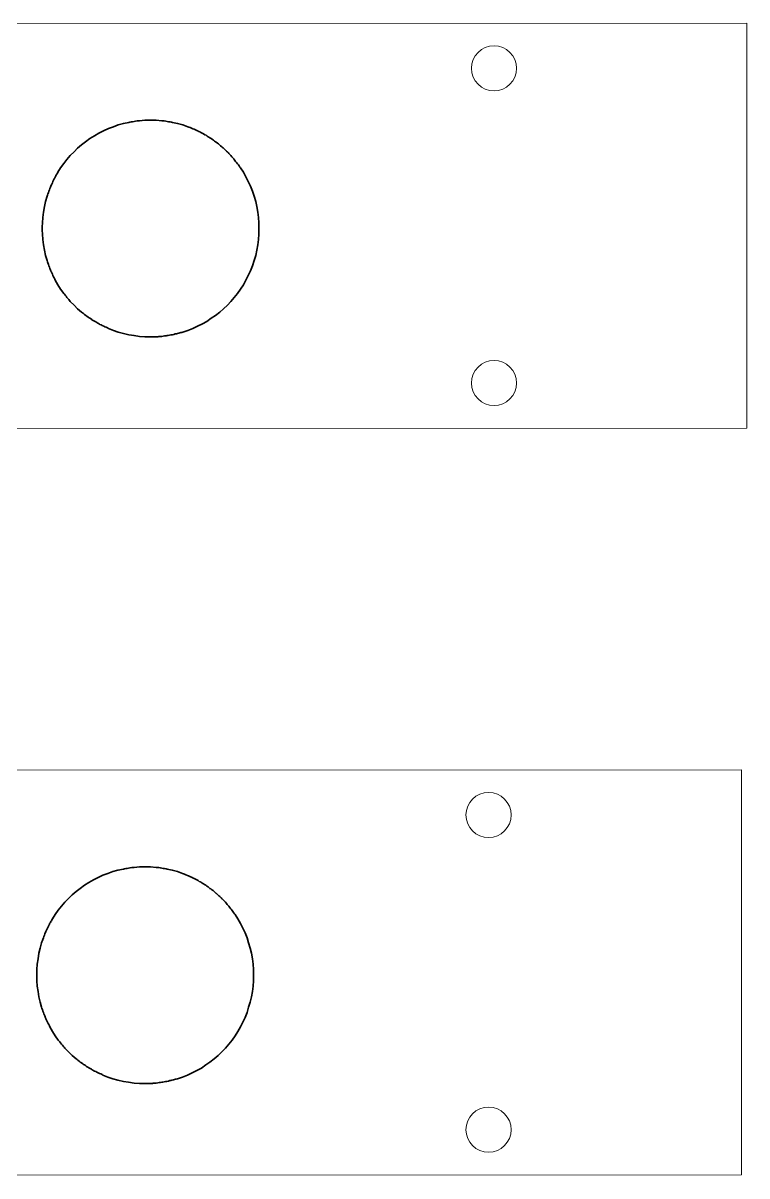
# Model space of a CAD drawing. Header units: centimetres. Extents: x 33 to 211, y -118 to 32.
# Drawn here: x 65.17 to 73.18, y 7.38 to 20.15 of the extents above; entities that cross this region are included whole.
import ezdxf

# ---------------------------------------------------------------- set-up
doc = ezdxf.new("R2010")
doc.units = ezdxf.units.CM
doc.header["$MEASUREMENT"] = 0
doc.layers.add('Layer 1', color=7, linetype='Continuous')

msp = doc.modelspace()

# ---------------------------------------------------------------- linework, layer by layer
at = {"layer": 'Layer 1', "lineweight": 9}
for points in [[(36.38285, 20.1357), (36.38285, 20.1357), (73.18259, 20.14879), (73.18259, 20.14879), (73.18259, 20.14879), (73.18233, 15.66189), (73.18233, 15.66189), (73.18233, 15.66189), (36.38259, 15.64879), (36.38259, 15.64879), (36.38259, 15.64879), (36.38285, 20.1357), (36.38285, 20.1357)], [(70.63269, 19.64736), (70.63269, 19.78543), (70.52076, 19.89736), (70.38269, 19.89736), (70.24462, 19.89736), (70.13269, 19.78543), (70.13269, 19.64736), (70.13269, 19.50929), (70.24462, 19.39736), (70.38269, 19.39736), (70.52076, 19.39736), (70.63269, 19.50929), (70.63269, 19.64736)], [(70.63249, 16.16136), (70.63249, 16.29943), (70.52056, 16.41136), (70.38249, 16.41136), (70.24442, 16.41136), (70.13249, 16.29943), (70.13249, 16.16136), (70.13249, 16.02329), (70.24441, 15.91136), (70.38249, 15.91136), (70.52056, 15.91136), (70.63249, 16.02329), (70.63249, 16.16136)], [(36.32237, 11.86433), (36.32237, 11.86433), (73.12211, 11.87742), (73.12211, 11.87742), (73.12211, 11.87742), (73.12185, 7.39052), (73.12185, 7.39052), (73.12185, 7.39052), (36.32211, 7.37742), (36.32211, 7.37742), (36.32211, 7.37742), (36.32237, 11.86433), (36.32237, 11.86433)], [(70.57221, 11.37599), (70.57221, 11.51406), (70.46028, 11.62599), (70.32221, 11.62599), (70.18414, 11.62599), (70.07221, 11.51406), (70.07221, 11.37599), (70.07221, 11.23792), (70.18414, 11.12599), (70.32221, 11.12599), (70.46028, 11.12599), (70.57221, 11.23792), (70.57221, 11.37599)], [(70.57201, 7.88999), (70.57201, 8.02806), (70.46008, 8.13999), (70.32201, 8.13999), (70.18394, 8.13999), (70.07201, 8.02806), (70.07201, 7.88999), (70.07201, 7.75192), (70.18393, 7.63999), (70.32201, 7.63999), (70.46008, 7.63999), (70.57201, 7.75192), (70.57201, 7.88999)]]:
    msp.add_open_spline(points, degree=3, knots=[0, 0, 0, 0, 0.25, 0.25, 0.25, 0.5, 0.5, 0.5, 0.75, 0.75, 0.75, 1, 1, 1, 1], dxfattribs=at)
at = {"layer": 'Layer 1', "color": 250, "lineweight": 35}
for points in [[(66.58145, 19.07231), (66.58145, 19.07231), (66.5174, 19.07231), (66.5174, 19.07231), (66.5174, 19.07231), (66.45735, 19.0663), (66.45735, 19.0663), (66.45735, 19.0663), (66.44535, 19.0663), (66.44535, 19.0663), (66.44535, 19.0663), (66.43133, 19.0643), (66.43133, 19.0643), (66.43133, 19.0643), (66.41332, 19.0623), (66.41332, 19.0623), (66.41332, 19.0623), (66.39731, 19.0583), (66.39731, 19.0583), (66.39731, 19.0583), (66.38129, 19.0563), (66.38129, 19.0563), (66.38129, 19.0563), (66.36528, 19.05429), (66.36528, 19.05429), (66.36528, 19.05429), (66.35126, 19.05229), (66.35126, 19.05229), (66.35126, 19.05229), (66.33925, 19.04829), (66.33925, 19.04829), (66.33925, 19.04829), (66.2792, 19.03628), (66.2792, 19.03628), (66.2792, 19.03628), (66.22316, 19.02027), (66.22316, 19.02027), (66.22316, 19.02027), (66.16911, 19.00025), (66.16911, 19.00025), (66.16911, 19.00025), (66.11306, 18.98023), (66.11306, 18.98023), (66.11306, 18.98023), (66.05902, 18.95621), (66.05902, 18.95621), (66.05902, 18.95621), (66.00898, 18.93019), (66.00898, 18.93019), (66.00898, 18.93019), (65.95893, 18.90017), (65.95893, 18.90017), (65.95893, 18.90017), (65.90889, 18.86814), (65.90889, 18.86814), (65.90889, 18.86814), (65.86085, 18.83411), (65.86085, 18.83411), (65.86085, 18.83411), (65.81682, 18.80008), (65.81682, 18.80008), (65.81682, 18.80008), (65.77278, 18.76205), (65.77278, 18.76205), (65.77278, 18.76205), (65.73275, 18.72202), (65.73275, 18.72202), (65.73275, 18.72202), (65.69071, 18.68198), (65.69071, 18.68198), (65.69071, 18.68198), (65.65268, 18.63595), (65.65268, 18.63595), (65.65268, 18.63595), (65.61866, 18.59191), (65.61866, 18.59191), (65.61866, 18.59191), (65.58462, 18.54387), (65.58462, 18.54387), (65.58462, 18.54387), (65.5546, 18.49583), (65.5546, 18.49583), (65.5546, 18.49583), (65.54859, 18.48582), (65.54859, 18.48582), (65.54859, 18.48582), (65.54259, 18.47581), (65.54259, 18.47581), (65.54259, 18.47581), (65.53658, 18.46781), (65.53658, 18.46781), (65.53658, 18.46781), (65.53258, 18.4578), (65.53258, 18.4578), (65.53258, 18.4578), (65.52657, 18.44779), (65.52657, 18.44779), (65.52657, 18.44779), (65.52257, 18.43978), (65.52257, 18.43978), (65.52257, 18.43978), (65.52057, 18.43778), (65.52057, 18.43778), (65.52057, 18.43778), (65.52057, 18.43578), (65.52057, 18.43578), (65.52057, 18.43578), (65.51857, 18.43378), (65.51857, 18.43378), (65.51857, 18.43378), (65.51857, 18.43178), (65.51857, 18.43178), (65.51857, 18.43178), (65.51657, 18.43178), (65.51657, 18.43178), (65.51657, 18.43178), (65.51657, 18.42977), (65.51657, 18.42977), (65.51657, 18.42977), (65.51456, 18.42777), (65.51456, 18.42777), (65.51456, 18.42777), (65.51456, 18.42577), (65.51456, 18.42577), (65.51456, 18.42577), (65.51256, 18.42177), (65.51256, 18.42177), (65.51256, 18.42177), (65.50656, 18.40776), (65.50656, 18.40776), (65.50656, 18.40776), (65.49855, 18.39374), (65.49855, 18.39374), (65.49855, 18.39374), (65.49255, 18.37973), (65.49255, 18.37973), (65.49255, 18.37973), (65.48654, 18.36572), (65.48654, 18.36572), (65.48654, 18.36572), (65.48254, 18.35571), (65.48254, 18.35571), (65.48254, 18.35571), (65.47654, 18.3457), (65.47654, 18.3457), (65.47654, 18.3457), (65.47453, 18.3417), (65.47453, 18.3417), (65.47453, 18.3417), (65.47053, 18.33169), (65.47053, 18.33169), (65.47053, 18.33169), (65.47053, 18.32969), (65.47053, 18.32969), (65.47053, 18.32969), (65.46452, 18.31568), (65.46452, 18.31568), (65.46452, 18.31568), (65.46053, 18.30167), (65.46053, 18.30167), (65.46053, 18.30167), (65.45451, 18.28565), (65.45451, 18.28565), (65.45451, 18.28565), (65.44851, 18.26964), (65.44851, 18.26964), (65.44851, 18.26964), (65.4425, 18.25563), (65.4425, 18.25563), (65.4425, 18.25563), (65.4385, 18.24162), (65.4385, 18.24162), (65.4385, 18.24162), (65.4345, 18.22961), (65.4345, 18.22961), (65.4345, 18.22961), (65.41848, 18.17356), (65.41848, 18.17356), (65.41848, 18.17356), (65.40447, 18.11551), (65.40447, 18.11551), (65.40447, 18.11551), (65.39446, 18.05546), (65.39446, 18.05546), (65.39446, 18.05546), (65.38646, 17.99541), (65.38646, 17.99541), (65.38646, 17.99541), (65.38245, 17.93536), (65.38245, 17.93536), (65.38245, 17.93536), (65.38245, 17.92135), (65.38245, 17.92135), (65.38245, 17.92135), (65.38046, 17.90734), (65.38046, 17.90734), (65.38046, 17.90734), (65.38046, 17.88932), (65.38046, 17.88932), (65.38046, 17.88932), (65.38046, 17.87331), (65.38046, 17.87331), (65.38046, 17.87331), (65.38046, 17.8553), (65.38046, 17.8553), (65.38046, 17.8553), (65.38046, 17.83928), (65.38046, 17.83928), (65.38046, 17.83928), (65.38245, 17.82527), (65.38245, 17.82527), (65.38245, 17.82527), (65.38245, 17.81126), (65.38245, 17.81126), (65.38245, 17.81126), (65.38646, 17.75121), (65.38646, 17.75121), (65.38646, 17.75121), (65.39446, 17.69116), (65.39446, 17.69116), (65.39446, 17.69116), (65.40447, 17.63111), (65.40447, 17.63111), (65.40447, 17.63111), (65.41848, 17.57306), (65.41848, 17.57306), (65.41848, 17.57306), (65.4345, 17.51701), (65.4345, 17.51701), (65.4345, 17.51701), (65.4385, 17.505), (65.4385, 17.505), (65.4385, 17.505), (65.4425, 17.49099), (65.4425, 17.49099), (65.4425, 17.49099), (65.44851, 17.47498), (65.44851, 17.47498), (65.44851, 17.47498), (65.45451, 17.46097), (65.45451, 17.46097), (65.45451, 17.46097), (65.46053, 17.44495), (65.46053, 17.44495), (65.46053, 17.44495), (65.46452, 17.43094), (65.46452, 17.43094), (65.46452, 17.43094), (65.46853, 17.42093), (65.46853, 17.42093), (65.46853, 17.42093), (65.47253, 17.41093), (65.47253, 17.41093), (65.47253, 17.41093), (65.47453, 17.40892), (65.47453, 17.40892), (65.47453, 17.40892), (65.47453, 17.40492), (65.47453, 17.40492), (65.47453, 17.40492), (65.47654, 17.40292), (65.47654, 17.40292), (65.47654, 17.40292), (65.47654, 17.40092), (65.47654, 17.40092), (65.47654, 17.40092), (65.47853, 17.39691), (65.47853, 17.39691), (65.47853, 17.39691), (65.48054, 17.39491), (65.48054, 17.39491), (65.48054, 17.39491), (65.48054, 17.39291), (65.48054, 17.39291), (65.48054, 17.39291), (65.48254, 17.39091), (65.48254, 17.39091), (65.48254, 17.39091), (65.48654, 17.3809), (65.48654, 17.3809), (65.48654, 17.3809), (65.49255, 17.36689), (65.49255, 17.36689), (65.49255, 17.36689), (65.49855, 17.35288), (65.49855, 17.35288), (65.49855, 17.35288), (65.50656, 17.33887), (65.50656, 17.33887), (65.50656, 17.33887), (65.51256, 17.32485), (65.51256, 17.32485), (65.51256, 17.32485), (65.52057, 17.31084), (65.52057, 17.31084), (65.52057, 17.31084), (65.52457, 17.30083), (65.52457, 17.30083), (65.52457, 17.30083), (65.5546, 17.24879), (65.5546, 17.24879), (65.5546, 17.24879), (65.58462, 17.20075), (65.58462, 17.20075), (65.58462, 17.20075), (65.61866, 17.15471), (65.61866, 17.15471), (65.61866, 17.15471), (65.62666, 17.1447), (65.62666, 17.1447), (65.62666, 17.1447), (65.63467, 17.1347), (65.63467, 17.1347), (65.63467, 17.1347), (65.64467, 17.12269), (65.64467, 17.12269), (65.64467, 17.12269), (65.65468, 17.10867), (65.65468, 17.10867), (65.65468, 17.10867), (65.66469, 17.09666), (65.66469, 17.09666), (65.66469, 17.09666), (65.6747, 17.08465), (65.6747, 17.08465), (65.6747, 17.08465), (65.68271, 17.07465), (65.68271, 17.07465), (65.68271, 17.07465), (65.69071, 17.06464), (65.69071, 17.06464), (65.69071, 17.06464), (65.73275, 17.0226), (65.73275, 17.0226), (65.73275, 17.0226), (65.77278, 16.98457), (65.77278, 16.98457), (65.77278, 16.98457), (65.81682, 16.94654), (65.81682, 16.94654), (65.81682, 16.94654), (65.82682, 16.93853), (65.82682, 16.93853), (65.82682, 16.93853), (65.83683, 16.93053), (65.83683, 16.93053), (65.83683, 16.93053), (65.84884, 16.92052), (65.84884, 16.92052), (65.84884, 16.92052), (65.86285, 16.91051), (65.86285, 16.91051), (65.86285, 16.91051), (65.87486, 16.9025), (65.87486, 16.9025), (65.87486, 16.9025), (65.88888, 16.89249), (65.88888, 16.89249), (65.88888, 16.89249), (65.89888, 16.88449), (65.89888, 16.88449), (65.89888, 16.88449), (65.90889, 16.87848), (65.90889, 16.87848), (65.90889, 16.87848), (65.92091, 16.87048), (65.92091, 16.87048), (65.92091, 16.87048), (65.93091, 16.86247), (65.93091, 16.86247), (65.93091, 16.86247), (65.94492, 16.85446), (65.94492, 16.85446), (65.94492, 16.85446), (65.95893, 16.84646), (65.95893, 16.84646), (65.95893, 16.84646), (65.97295, 16.83845), (65.97295, 16.83845), (65.97295, 16.83845), (65.98696, 16.83044), (65.98696, 16.83044), (65.98696, 16.83044), (65.99496, 16.82444), (65.99496, 16.82444), (65.99496, 16.82444), (66.00297, 16.82043), (66.00297, 16.82043), (66.00297, 16.82043), (66.01298, 16.81443), (66.01298, 16.81443), (66.01298, 16.81443), (66.01898, 16.81043), (66.01898, 16.81043), (66.01898, 16.81043), (66.033, 16.80442), (66.033, 16.80442), (66.033, 16.80442), (66.04501, 16.79842), (66.04501, 16.79842), (66.04501, 16.79842), (66.06102, 16.79041), (66.06102, 16.79041), (66.06102, 16.79041), (66.07503, 16.7844), (66.07503, 16.7844), (66.07503, 16.7844), (66.08904, 16.7784), (66.08904, 16.7784), (66.08904, 16.7784), (66.10305, 16.77239), (66.10305, 16.77239), (66.10305, 16.77239), (66.11306, 16.76639), (66.11306, 16.76639), (66.11306, 16.76639), (66.16911, 16.74437), (66.16911, 16.74437), (66.16911, 16.74437), (66.22316, 16.72636), (66.22316, 16.72636), (66.22316, 16.72636), (66.2792, 16.71034), (66.2792, 16.71034), (66.2792, 16.71034), (66.33925, 16.69633), (66.33925, 16.69633), (66.33925, 16.69633), (66.39731, 16.68632), (66.39731, 16.68632), (66.39731, 16.68632), (66.45735, 16.67832), (66.45735, 16.67832), (66.45735, 16.67832), (66.5174, 16.67231), (66.5174, 16.67231), (66.5174, 16.67231), (66.53141, 16.67231), (66.53141, 16.67231), (66.53141, 16.67231), (66.54742, 16.67231), (66.54742, 16.67231), (66.54742, 16.67231), (66.56344, 16.67231), (66.56344, 16.67231), (66.56344, 16.67231), (66.57945, 16.67231), (66.57945, 16.67231), (66.57945, 16.67231), (66.59747, 16.67231), (66.59747, 16.67231), (66.59747, 16.67231), (66.61348, 16.67231), (66.61348, 16.67231), (66.61348, 16.67231), (66.62349, 16.67231), (66.62349, 16.67231), (66.62349, 16.67231), (66.63551, 16.67231), (66.63551, 16.67231), (66.63551, 16.67231), (66.64551, 16.67431), (66.64551, 16.67431), (66.64551, 16.67431), (66.65152, 16.67431), (66.65152, 16.67431), (66.65152, 16.67431), (66.66352, 16.67431), (66.66352, 16.67431), (66.66352, 16.67431), (66.66953, 16.67631), (66.66953, 16.67631), (66.66953, 16.67631), (66.68554, 16.67631), (66.68554, 16.67631), (66.68554, 16.67631), (66.70355, 16.67832), (66.70355, 16.67832), (66.70355, 16.67832), (66.71957, 16.68032), (66.71957, 16.68032), (66.71957, 16.68032), (66.73558, 16.68232), (66.73558, 16.68232), (66.73558, 16.68232), (66.75159, 16.68432), (66.75159, 16.68432), (66.75159, 16.68432), (66.76361, 16.68632), (66.76361, 16.68632), (66.76361, 16.68632), (66.77361, 16.68632), (66.77361, 16.68632), (66.77361, 16.68632), (66.77561, 16.68832), (66.77561, 16.68832), (66.77561, 16.68832), (66.78963, 16.69033), (66.78963, 16.69033), (66.78963, 16.69033), (66.80564, 16.69433), (66.80564, 16.69433), (66.80564, 16.69433), (66.82165, 16.69633), (66.82165, 16.69633), (66.82165, 16.69633), (66.83767, 16.70033), (66.83767, 16.70033), (66.83767, 16.70033), (66.85368, 16.70434), (66.85368, 16.70434), (66.85368, 16.70434), (66.86569, 16.70634), (66.86569, 16.70634), (66.86569, 16.70634), (66.8777, 16.71034), (66.8777, 16.71034), (66.8777, 16.71034), (66.89371, 16.71435), (66.89371, 16.71435), (66.89371, 16.71435), (66.90372, 16.71635), (66.90372, 16.71635), (66.90372, 16.71635), (66.91573, 16.72035), (66.91573, 16.72035), (66.91573, 16.72035), (66.92574, 16.72235), (66.92574, 16.72235), (66.92574, 16.72235), (66.93776, 16.72636), (66.93776, 16.72636), (66.93776, 16.72636), (66.9938, 16.74437), (66.9938, 16.74437), (66.9938, 16.74437), (67.04784, 16.76639), (67.04784, 16.76639), (67.04784, 16.76639), (67.09988, 16.79041), (67.09988, 16.79041), (67.09988, 16.79041), (67.15393, 16.81643), (67.15393, 16.81643), (67.15393, 16.81643), (67.20397, 16.84445), (67.20397, 16.84445), (67.20397, 16.84445), (67.25201, 16.87848), (67.25201, 16.87848), (67.25201, 16.87848), (67.29805, 16.91051), (67.29805, 16.91051), (67.29805, 16.91051), (67.34609, 16.94654), (67.34609, 16.94654), (67.34609, 16.94654), (67.38813, 16.98457), (67.38813, 16.98457), (67.38813, 16.98457), (67.43017, 17.0226), (67.43017, 17.0226), (67.43017, 17.0226), (67.47019, 17.06464), (67.47019, 17.06464), (67.47019, 17.06464), (67.50622, 17.10867), (67.50622, 17.10867), (67.50622, 17.10867), (67.54426, 17.15471), (67.54426, 17.15471), (67.54426, 17.15471), (67.57628, 17.20075), (67.57628, 17.20075), (67.57628, 17.20075), (67.60831, 17.24879), (67.60831, 17.24879), (67.60831, 17.24879), (67.63634, 17.30083), (67.63634, 17.30083), (67.63634, 17.30083), (67.66235, 17.35288), (67.66235, 17.35288), (67.66235, 17.35288), (67.68637, 17.40492), (67.68637, 17.40492), (67.68637, 17.40492), (67.70839, 17.45897), (67.70839, 17.45897), (67.70839, 17.45897), (67.72641, 17.51701), (67.72641, 17.51701), (67.72641, 17.51701), (67.74442, 17.57306), (67.74442, 17.57306), (67.74442, 17.57306), (67.75843, 17.63111), (67.75843, 17.63111), (67.75843, 17.63111), (67.76844, 17.69116), (67.76844, 17.69116), (67.76844, 17.69116), (67.77645, 17.75121), (67.77645, 17.75121), (67.77645, 17.75121), (67.78046, 17.81126), (67.78046, 17.81126), (67.78046, 17.81126), (67.78046, 17.82527), (67.78046, 17.82527), (67.78046, 17.82527), (67.78046, 17.83928), (67.78046, 17.83928), (67.78046, 17.83928), (67.78046, 17.8553), (67.78046, 17.8553), (67.78046, 17.8553), (67.78046, 17.87331), (67.78046, 17.87331), (67.78046, 17.87331), (67.78046, 17.88932), (67.78046, 17.88932), (67.78046, 17.88932), (67.78046, 17.90734), (67.78046, 17.90734), (67.78046, 17.90734), (67.78046, 17.92135), (67.78046, 17.92135), (67.78046, 17.92135), (67.78046, 17.93536), (67.78046, 17.93536), (67.78046, 17.93536), (67.77645, 17.99541), (67.77645, 17.99541), (67.77645, 17.99541), (67.76844, 18.05546), (67.76844, 18.05546), (67.76844, 18.05546), (67.75843, 18.11551), (67.75843, 18.11551), (67.75843, 18.11551), (67.74442, 18.17356), (67.74442, 18.17356), (67.74442, 18.17356), (67.72641, 18.22961), (67.72641, 18.22961), (67.72641, 18.22961), (67.70839, 18.28766), (67.70839, 18.28766), (67.70839, 18.28766), (67.68637, 18.3417), (67.68637, 18.3417), (67.68637, 18.3417), (67.66235, 18.39374), (67.66235, 18.39374), (67.66235, 18.39374), (67.63634, 18.44579), (67.63634, 18.44579), (67.63634, 18.44579), (67.60831, 18.49583), (67.60831, 18.49583), (67.60831, 18.49583), (67.57628, 18.54387), (67.57628, 18.54387), (67.57628, 18.54387), (67.56828, 18.55388), (67.56828, 18.55388), (67.56828, 18.55388), (67.56027, 18.56589), (67.56027, 18.56589), (67.56027, 18.56589), (67.55226, 18.5779), (67.55226, 18.5779), (67.55226, 18.5779), (67.54225, 18.58991), (67.54225, 18.58991), (67.54225, 18.58991), (67.53225, 18.60392), (67.53225, 18.60392), (67.53225, 18.60392), (67.52224, 18.61593), (67.52224, 18.61593), (67.52224, 18.61593), (67.51423, 18.62794), (67.51423, 18.62794), (67.51423, 18.62794), (67.50622, 18.63595), (67.50622, 18.63595), (67.50622, 18.63595), (67.50022, 18.64595), (67.50022, 18.64595), (67.50022, 18.64595), (67.49021, 18.65596), (67.49021, 18.65596), (67.49021, 18.65596), (67.4802, 18.66797), (67.4802, 18.66797), (67.4802, 18.66797), (67.47019, 18.67998), (67.47019, 18.67998), (67.47019, 18.67998), (67.45818, 18.69199), (67.45818, 18.69199), (67.45818, 18.69199), (67.44818, 18.702), (67.44818, 18.702), (67.44818, 18.702), (67.44217, 18.71001), (67.44217, 18.71001), (67.44217, 18.71001), (67.43416, 18.71801), (67.43416, 18.71801), (67.43416, 18.71801), (67.43416, 18.71801), (67.43416, 18.71801), (67.43416, 18.71801), (67.43216, 18.72002), (67.43216, 18.72002), (67.43216, 18.72002), (67.43017, 18.72002), (67.43017, 18.72002), (67.43017, 18.72002), (67.42816, 18.72202), (67.42816, 18.72202), (67.42816, 18.72202), (67.42616, 18.72402), (67.42616, 18.72402), (67.42616, 18.72402), (67.42616, 18.72602), (67.42616, 18.72602), (67.42616, 18.72602), (67.42416, 18.72802), (67.42416, 18.72802), (67.42416, 18.72802), (67.42215, 18.73002), (67.42215, 18.73002), (67.42215, 18.73002), (67.41415, 18.73603), (67.41415, 18.73603), (67.41415, 18.73603), (67.40614, 18.74404), (67.40614, 18.74404), (67.40614, 18.74404), (67.39814, 18.75204), (67.39814, 18.75204), (67.39814, 18.75204), (67.39013, 18.76005), (67.39013, 18.76005), (67.39013, 18.76005), (67.38213, 18.76605), (67.38213, 18.76605), (67.38213, 18.76605), (67.37812, 18.77006), (67.37812, 18.77006), (67.37812, 18.77006), (67.37011, 18.77806), (67.37011, 18.77806), (67.37011, 18.77806), (67.36811, 18.77806), (67.36811, 18.77806), (67.36811, 18.77806), (67.3561, 18.78807), (67.3561, 18.78807), (67.3561, 18.78807), (67.34409, 18.79808), (67.34409, 18.79808), (67.34409, 18.79808), (67.33208, 18.81009), (67.33208, 18.81009), (67.33208, 18.81009), (67.32007, 18.8181), (67.32007, 18.8181), (67.32007, 18.8181), (67.30806, 18.82811), (67.30806, 18.82811), (67.30806, 18.82811), (67.29805, 18.83411), (67.29805, 18.83411), (67.29805, 18.83411), (67.28804, 18.84212), (67.28804, 18.84212), (67.28804, 18.84212), (67.27803, 18.85012), (67.27803, 18.85012), (67.27803, 18.85012), (67.26402, 18.85813), (67.26402, 18.85813), (67.26402, 18.85813), (67.25201, 18.86814), (67.25201, 18.86814), (67.25201, 18.86814), (67.238, 18.87615), (67.238, 18.87615), (67.238, 18.87615), (67.22599, 18.88615), (67.22599, 18.88615), (67.22599, 18.88615), (67.21798, 18.89016), (67.21798, 18.89016), (67.21798, 18.89016), (67.20798, 18.89616), (67.20798, 18.89616), (67.20798, 18.89616), (67.19797, 18.90217), (67.19797, 18.90217), (67.19797, 18.90217), (67.19396, 18.90617), (67.19396, 18.90617), (67.19396, 18.90617), (67.17995, 18.91218), (67.17995, 18.91218), (67.17995, 18.91218), (67.16594, 18.92018), (67.16594, 18.92018), (67.16594, 18.92018), (67.15193, 18.92819), (67.15193, 18.92819), (67.15193, 18.92819), (67.13792, 18.9362), (67.13792, 18.9362), (67.13792, 18.9362), (67.1239, 18.9442), (67.1239, 18.9442), (67.1239, 18.9442), (67.1159, 18.94821), (67.1159, 18.94821), (67.1159, 18.94821), (67.10589, 18.95221), (67.10589, 18.95221), (67.10589, 18.95221), (67.10389, 18.95421), (67.10389, 18.95421), (67.10389, 18.95421), (67.10189, 18.95621), (67.10189, 18.95621), (67.10189, 18.95621), (67.09788, 18.95621), (67.09788, 18.95621), (67.09788, 18.95621), (67.09589, 18.95821), (67.09589, 18.95821), (67.09589, 18.95821), (67.09188, 18.96022), (67.09188, 18.96022), (67.09188, 18.96022), (67.08988, 18.96022), (67.08988, 18.96022), (67.08988, 18.96022), (67.08787, 18.96222), (67.08787, 18.96222), (67.08787, 18.96222), (67.08387, 18.96222), (67.08387, 18.96222), (67.08387, 18.96222), (67.07586, 18.96622), (67.07586, 18.96622), (67.07586, 18.96622), (67.06185, 18.97223), (67.06185, 18.97223), (67.06185, 18.97223), (67.04784, 18.97823), (67.04784, 18.97823), (67.04784, 18.97823), (67.03183, 18.98424), (67.03183, 18.98424), (67.03183, 18.98424), (67.01782, 18.99024), (67.01782, 18.99024), (67.01782, 18.99024), (67.0038, 18.99625), (67.0038, 18.99625), (67.0038, 18.99625), (66.9938, 19.00025), (66.9938, 19.00025), (66.9938, 19.00025), (66.93776, 19.02027), (66.93776, 19.02027), (66.93776, 19.02027), (66.8797, 19.03628), (66.8797, 19.03628), (66.8797, 19.03628), (66.82365, 19.04829), (66.82365, 19.04829), (66.82365, 19.04829), (66.81164, 19.05229), (66.81164, 19.05229), (66.81164, 19.05229), (66.79563, 19.05429), (66.79563, 19.05429), (66.79563, 19.05429), (66.77962, 19.0563), (66.77962, 19.0563), (66.77962, 19.0563), (66.76361, 19.0583), (66.76361, 19.0583), (66.76361, 19.0583), (66.7476, 19.0623), (66.7476, 19.0623), (66.7476, 19.0623), (66.73159, 19.0643), (66.73159, 19.0643), (66.73159, 19.0643), (66.71757, 19.0663), (66.71757, 19.0663), (66.71757, 19.0663), (66.70355, 19.0663), (66.70355, 19.0663), (66.70355, 19.0663), (66.6415, 19.07231), (66.6415, 19.07231), (66.6415, 19.07231), (66.58145, 19.07231), (66.58145, 19.07231)], [(66.52097, 10.80094), (66.52097, 10.80094), (66.45692, 10.80094), (66.45692, 10.80094), (66.45692, 10.80094), (66.39687, 10.79493), (66.39687, 10.79493), (66.39687, 10.79493), (66.38487, 10.79493), (66.38487, 10.79493), (66.38487, 10.79493), (66.37085, 10.79293), (66.37085, 10.79293), (66.37085, 10.79293), (66.35284, 10.79093), (66.35284, 10.79093), (66.35284, 10.79093), (66.33683, 10.78693), (66.33683, 10.78693), (66.33683, 10.78693), (66.32081, 10.78493), (66.32081, 10.78493), (66.32081, 10.78493), (66.3048, 10.78292), (66.3048, 10.78292), (66.3048, 10.78292), (66.29078, 10.78092), (66.29078, 10.78092), (66.29078, 10.78092), (66.27877, 10.77692), (66.27877, 10.77692), (66.27877, 10.77692), (66.21872, 10.76491), (66.21872, 10.76491), (66.21872, 10.76491), (66.16268, 10.7489), (66.16268, 10.7489), (66.16268, 10.7489), (66.10863, 10.72888), (66.10863, 10.72888), (66.10863, 10.72888), (66.05258, 10.70886), (66.05258, 10.70886), (66.05258, 10.70886), (65.99854, 10.68484), (65.99854, 10.68484), (65.99854, 10.68484), (65.9485, 10.65882), (65.9485, 10.65882), (65.9485, 10.65882), (65.89845, 10.6288), (65.89845, 10.6288), (65.89845, 10.6288), (65.84841, 10.59677), (65.84841, 10.59677), (65.84841, 10.59677), (65.80037, 10.56274), (65.80037, 10.56274), (65.80037, 10.56274), (65.75634, 10.52871), (65.75634, 10.52871), (65.75634, 10.52871), (65.7123, 10.49068), (65.7123, 10.49068), (65.7123, 10.49068), (65.67227, 10.45065), (65.67227, 10.45065), (65.67227, 10.45065), (65.63023, 10.41061), (65.63023, 10.41061), (65.63023, 10.41061), (65.5922, 10.36458), (65.5922, 10.36458), (65.5922, 10.36458), (65.55818, 10.32054), (65.55818, 10.32054), (65.55818, 10.32054), (65.52414, 10.2725), (65.52414, 10.2725), (65.52414, 10.2725), (65.49412, 10.22446), (65.49412, 10.22446), (65.49412, 10.22446), (65.48811, 10.21445), (65.48811, 10.21445), (65.48811, 10.21445), (65.48211, 10.20444), (65.48211, 10.20444), (65.48211, 10.20444), (65.4761, 10.19644), (65.4761, 10.19644), (65.4761, 10.19644), (65.4721, 10.18643), (65.4721, 10.18643), (65.4721, 10.18643), (65.46609, 10.17642), (65.46609, 10.17642), (65.46609, 10.17642), (65.46209, 10.16841), (65.46209, 10.16841), (65.46209, 10.16841), (65.46009, 10.16641), (65.46009, 10.16641), (65.46009, 10.16641), (65.46009, 10.16441), (65.46009, 10.16441), (65.46009, 10.16441), (65.45809, 10.16241), (65.45809, 10.16241), (65.45809, 10.16241), (65.45809, 10.16041), (65.45809, 10.16041), (65.45809, 10.16041), (65.45609, 10.16041), (65.45609, 10.16041), (65.45609, 10.16041), (65.45609, 10.1584), (65.45609, 10.1584), (65.45609, 10.1584), (65.45408, 10.1564), (65.45408, 10.1564), (65.45408, 10.1564), (65.45408, 10.1544), (65.45408, 10.1544), (65.45408, 10.1544), (65.45208, 10.1504), (65.45208, 10.1504), (65.45208, 10.1504), (65.44608, 10.13639), (65.44608, 10.13639), (65.44608, 10.13639), (65.43807, 10.12237), (65.43807, 10.12237), (65.43807, 10.12237), (65.43207, 10.10836), (65.43207, 10.10836), (65.43207, 10.10836), (65.42606, 10.09435), (65.42606, 10.09435), (65.42606, 10.09435), (65.42206, 10.08434), (65.42206, 10.08434), (65.42206, 10.08434), (65.41606, 10.07433), (65.41606, 10.07433), (65.41606, 10.07433), (65.41405, 10.07033), (65.41405, 10.07033), (65.41405, 10.07033), (65.41005, 10.06032), (65.41005, 10.06032), (65.41005, 10.06032), (65.41005, 10.05832), (65.41005, 10.05832), (65.41005, 10.05832), (65.40404, 10.04431), (65.40404, 10.04431), (65.40404, 10.04431), (65.40005, 10.0303), (65.40005, 10.0303), (65.40005, 10.0303), (65.39403, 10.01428), (65.39403, 10.01428), (65.39403, 10.01428), (65.38803, 9.99827), (65.38803, 9.99827), (65.38803, 9.99827), (65.38202, 9.98426), (65.38202, 9.98426), (65.38202, 9.98426), (65.37802, 9.97025), (65.37802, 9.97025), (65.37802, 9.97025), (65.37402, 9.95824), (65.37402, 9.95824), (65.37402, 9.95824), (65.358, 9.90219), (65.358, 9.90219), (65.358, 9.90219), (65.34399, 9.84414), (65.34399, 9.84414), (65.34399, 9.84414), (65.33398, 9.78409), (65.33398, 9.78409), (65.33398, 9.78409), (65.32598, 9.72404), (65.32598, 9.72404), (65.32598, 9.72404), (65.32197, 9.66399), (65.32197, 9.66399), (65.32197, 9.66399), (65.32197, 9.64998), (65.32197, 9.64998), (65.32197, 9.64998), (65.31998, 9.63597), (65.31998, 9.63597), (65.31998, 9.63597), (65.31998, 9.61795), (65.31998, 9.61795), (65.31998, 9.61795), (65.31998, 9.60194), (65.31998, 9.60194), (65.31998, 9.60194), (65.31998, 9.58393), (65.31998, 9.58393), (65.31998, 9.58393), (65.31998, 9.56791), (65.31998, 9.56791), (65.31998, 9.56791), (65.32197, 9.5539), (65.32197, 9.5539), (65.32197, 9.5539), (65.32197, 9.53989), (65.32197, 9.53989), (65.32197, 9.53989), (65.32598, 9.47984), (65.32598, 9.47984), (65.32598, 9.47984), (65.33398, 9.41979), (65.33398, 9.41979), (65.33398, 9.41979), (65.34399, 9.35974), (65.34399, 9.35974), (65.34399, 9.35974), (65.358, 9.30169), (65.358, 9.30169), (65.358, 9.30169), (65.37402, 9.24564), (65.37402, 9.24564), (65.37402, 9.24564), (65.37802, 9.23363), (65.37802, 9.23363), (65.37802, 9.23363), (65.38202, 9.21962), (65.38202, 9.21962), (65.38202, 9.21962), (65.38803, 9.20361), (65.38803, 9.20361), (65.38803, 9.20361), (65.39403, 9.1896), (65.39403, 9.1896), (65.39403, 9.1896), (65.40005, 9.17358), (65.40005, 9.17358), (65.40005, 9.17358), (65.40404, 9.15957), (65.40404, 9.15957), (65.40404, 9.15957), (65.40805, 9.14956), (65.40805, 9.14956), (65.40805, 9.14956), (65.41205, 9.13956), (65.41205, 9.13956), (65.41205, 9.13956), (65.41405, 9.13755), (65.41405, 9.13755), (65.41405, 9.13755), (65.41405, 9.13355), (65.41405, 9.13355), (65.41405, 9.13355), (65.41606, 9.13155), (65.41606, 9.13155), (65.41606, 9.13155), (65.41606, 9.12955), (65.41606, 9.12955), (65.41606, 9.12955), (65.41805, 9.12554), (65.41805, 9.12554), (65.41805, 9.12554), (65.42006, 9.12354), (65.42006, 9.12354), (65.42006, 9.12354), (65.42006, 9.12154), (65.42006, 9.12154), (65.42006, 9.12154), (65.42206, 9.11954), (65.42206, 9.11954), (65.42206, 9.11954), (65.42606, 9.10953), (65.42606, 9.10953), (65.42606, 9.10953), (65.43207, 9.09552), (65.43207, 9.09552), (65.43207, 9.09552), (65.43807, 9.08151), (65.43807, 9.08151), (65.43807, 9.08151), (65.44608, 9.0675), (65.44608, 9.0675), (65.44608, 9.0675), (65.45208, 9.05348), (65.45208, 9.05348), (65.45208, 9.05348), (65.46009, 9.03947), (65.46009, 9.03947), (65.46009, 9.03947), (65.46409, 9.02946), (65.46409, 9.02946), (65.46409, 9.02946), (65.49412, 8.97742), (65.49412, 8.97742), (65.49412, 8.97742), (65.52414, 8.92938), (65.52414, 8.92938), (65.52414, 8.92938), (65.55818, 8.88334), (65.55818, 8.88334), (65.55818, 8.88334), (65.56618, 8.87333), (65.56618, 8.87333), (65.56618, 8.87333), (65.57419, 8.86333), (65.57419, 8.86333), (65.57419, 8.86333), (65.58419, 8.85132), (65.58419, 8.85132), (65.58419, 8.85132), (65.5942, 8.8373), (65.5942, 8.8373), (65.5942, 8.8373), (65.60421, 8.82529), (65.60421, 8.82529), (65.60421, 8.82529), (65.61422, 8.81328), (65.61422, 8.81328), (65.61422, 8.81328), (65.62223, 8.80328), (65.62223, 8.80328), (65.62223, 8.80328), (65.63023, 8.79327), (65.63023, 8.79327), (65.63023, 8.79327), (65.67227, 8.75123), (65.67227, 8.75123), (65.67227, 8.75123), (65.7123, 8.7132), (65.7123, 8.7132), (65.7123, 8.7132), (65.75634, 8.67517), (65.75634, 8.67517), (65.75634, 8.67517), (65.76634, 8.66716), (65.76634, 8.66716), (65.76634, 8.66716), (65.77635, 8.65916), (65.77635, 8.65916), (65.77635, 8.65916), (65.78836, 8.64915), (65.78836, 8.64915), (65.78836, 8.64915), (65.80237, 8.63914), (65.80237, 8.63914), (65.80237, 8.63914), (65.81438, 8.63113), (65.81438, 8.63113), (65.81438, 8.63113), (65.8284, 8.62112), (65.8284, 8.62112), (65.8284, 8.62112), (65.8384, 8.61312), (65.8384, 8.61312), (65.8384, 8.61312), (65.84841, 8.60711), (65.84841, 8.60711), (65.84841, 8.60711), (65.86043, 8.59911), (65.86043, 8.59911), (65.86043, 8.59911), (65.87043, 8.5911), (65.87043, 8.5911), (65.87043, 8.5911), (65.88444, 8.58309), (65.88444, 8.58309), (65.88444, 8.58309), (65.89845, 8.57509), (65.89845, 8.57509), (65.89845, 8.57509), (65.91247, 8.56708), (65.91247, 8.56708), (65.91247, 8.56708), (65.92648, 8.55907), (65.92648, 8.55907), (65.92648, 8.55907), (65.93448, 8.55307), (65.93448, 8.55307), (65.93448, 8.55307), (65.94249, 8.54906), (65.94249, 8.54906), (65.94249, 8.54906), (65.9525, 8.54306), (65.9525, 8.54306), (65.9525, 8.54306), (65.9585, 8.53906), (65.9585, 8.53906), (65.9585, 8.53906), (65.97252, 8.53305), (65.97252, 8.53305), (65.97252, 8.53305), (65.98453, 8.52705), (65.98453, 8.52705), (65.98453, 8.52705), (66.00054, 8.51904), (66.00054, 8.51904), (66.00054, 8.51904), (66.01455, 8.51303), (66.01455, 8.51303), (66.01455, 8.51303), (66.02856, 8.50703), (66.02856, 8.50703), (66.02856, 8.50703), (66.04257, 8.50102), (66.04257, 8.50102), (66.04257, 8.50102), (66.05258, 8.49502), (66.05258, 8.49502), (66.05258, 8.49502), (66.10863, 8.473), (66.10863, 8.473), (66.10863, 8.473), (66.16268, 8.45499), (66.16268, 8.45499), (66.16268, 8.45499), (66.21872, 8.43897), (66.21872, 8.43897), (66.21872, 8.43897), (66.27877, 8.42496), (66.27877, 8.42496), (66.27877, 8.42496), (66.33683, 8.41495), (66.33683, 8.41495), (66.33683, 8.41495), (66.39687, 8.40695), (66.39687, 8.40695), (66.39687, 8.40695), (66.45692, 8.40094), (66.45692, 8.40094), (66.45692, 8.40094), (66.47093, 8.40094), (66.47093, 8.40094), (66.47093, 8.40094), (66.48694, 8.40094), (66.48694, 8.40094), (66.48694, 8.40094), (66.50296, 8.40094), (66.50296, 8.40094), (66.50296, 8.40094), (66.51897, 8.40094), (66.51897, 8.40094), (66.51897, 8.40094), (66.53699, 8.40094), (66.53699, 8.40094), (66.53699, 8.40094), (66.553, 8.40094), (66.553, 8.40094), (66.553, 8.40094), (66.56301, 8.40094), (66.56301, 8.40094), (66.56301, 8.40094), (66.57503, 8.40094), (66.57503, 8.40094), (66.57503, 8.40094), (66.58503, 8.40294), (66.58503, 8.40294), (66.58503, 8.40294), (66.59104, 8.40294), (66.59104, 8.40294), (66.59104, 8.40294), (66.60304, 8.40294), (66.60304, 8.40294), (66.60304, 8.40294), (66.60905, 8.40494), (66.60905, 8.40494), (66.60905, 8.40494), (66.62506, 8.40494), (66.62506, 8.40494), (66.62506, 8.40494), (66.64307, 8.40695), (66.64307, 8.40695), (66.64307, 8.40695), (66.65909, 8.40895), (66.65909, 8.40895), (66.65909, 8.40895), (66.6751, 8.41095), (66.6751, 8.41095), (66.6751, 8.41095), (66.69111, 8.41295), (66.69111, 8.41295), (66.69111, 8.41295), (66.70313, 8.41495), (66.70313, 8.41495), (66.70313, 8.41495), (66.71313, 8.41495), (66.71313, 8.41495), (66.71313, 8.41495), (66.71513, 8.41695), (66.71513, 8.41695), (66.71513, 8.41695), (66.72915, 8.41896), (66.72915, 8.41896), (66.72915, 8.41896), (66.74516, 8.42296), (66.74516, 8.42296), (66.74516, 8.42296), (66.76117, 8.42496), (66.76117, 8.42496), (66.76117, 8.42496), (66.77719, 8.42896), (66.77719, 8.42896), (66.77719, 8.42896), (66.7932, 8.43297), (66.7932, 8.43297), (66.7932, 8.43297), (66.80521, 8.43497), (66.80521, 8.43497), (66.80521, 8.43497), (66.81722, 8.43897), (66.81722, 8.43897), (66.81722, 8.43897), (66.83323, 8.44298), (66.83323, 8.44298), (66.83323, 8.44298), (66.84324, 8.44498), (66.84324, 8.44498), (66.84324, 8.44498), (66.85525, 8.44898), (66.85525, 8.44898), (66.85525, 8.44898), (66.86526, 8.45098), (66.86526, 8.45098), (66.86526, 8.45098), (66.87728, 8.45499), (66.87728, 8.45499), (66.87728, 8.45499), (66.93332, 8.473), (66.93332, 8.473), (66.93332, 8.473), (66.98736, 8.49502), (66.98736, 8.49502), (66.98736, 8.49502), (67.0394, 8.51904), (67.0394, 8.51904), (67.0394, 8.51904), (67.09345, 8.54506), (67.09345, 8.54506), (67.09345, 8.54506), (67.14349, 8.57308), (67.14349, 8.57308), (67.14349, 8.57308), (67.19153, 8.60711), (67.19153, 8.60711), (67.19153, 8.60711), (67.23757, 8.63914), (67.23757, 8.63914), (67.23757, 8.63914), (67.28561, 8.67517), (67.28561, 8.67517), (67.28561, 8.67517), (67.32765, 8.7132), (67.32765, 8.7132), (67.32765, 8.7132), (67.36969, 8.75123), (67.36969, 8.75123), (67.36969, 8.75123), (67.40971, 8.79327), (67.40971, 8.79327), (67.40971, 8.79327), (67.44574, 8.8373), (67.44574, 8.8373), (67.44574, 8.8373), (67.48378, 8.88334), (67.48378, 8.88334), (67.48378, 8.88334), (67.5158, 8.92938), (67.5158, 8.92938), (67.5158, 8.92938), (67.54783, 8.97742), (67.54783, 8.97742), (67.54783, 8.97742), (67.57586, 9.02946), (67.57586, 9.02946), (67.57586, 9.02946), (67.60187, 9.08151), (67.60187, 9.08151), (67.60187, 9.08151), (67.62589, 9.13355), (67.62589, 9.13355), (67.62589, 9.13355), (67.64791, 9.1876), (67.64791, 9.1876), (67.64791, 9.1876), (67.66593, 9.24564), (67.66593, 9.24564), (67.66593, 9.24564), (67.68394, 9.30169), (67.68394, 9.30169), (67.68394, 9.30169), (67.69795, 9.35974), (67.69795, 9.35974), (67.69795, 9.35974), (67.70796, 9.41979), (67.70796, 9.41979), (67.70796, 9.41979), (67.71597, 9.47984), (67.71597, 9.47984), (67.71597, 9.47984), (67.71998, 9.53989), (67.71998, 9.53989), (67.71998, 9.53989), (67.71998, 9.5539), (67.71998, 9.5539), (67.71998, 9.5539), (67.71998, 9.56791), (67.71998, 9.56791), (67.71998, 9.56791), (67.71998, 9.58393), (67.71998, 9.58393), (67.71998, 9.58393), (67.71998, 9.60194), (67.71998, 9.60194), (67.71998, 9.60194), (67.71998, 9.61795), (67.71998, 9.61795), (67.71998, 9.61795), (67.71998, 9.63597), (67.71998, 9.63597), (67.71998, 9.63597), (67.71998, 9.64998), (67.71998, 9.64998), (67.71998, 9.64998), (67.71998, 9.66399), (67.71998, 9.66399), (67.71998, 9.66399), (67.71597, 9.72404), (67.71597, 9.72404), (67.71597, 9.72404), (67.70796, 9.78409), (67.70796, 9.78409), (67.70796, 9.78409), (67.69795, 9.84414), (67.69795, 9.84414), (67.69795, 9.84414), (67.68394, 9.90219), (67.68394, 9.90219), (67.68394, 9.90219), (67.66593, 9.95824), (67.66593, 9.95824), (67.66593, 9.95824), (67.64791, 10.01629), (67.64791, 10.01629), (67.64791, 10.01629), (67.62589, 10.07033), (67.62589, 10.07033), (67.62589, 10.07033), (67.60187, 10.12237), (67.60187, 10.12237), (67.60187, 10.12237), (67.57586, 10.17442), (67.57586, 10.17442), (67.57586, 10.17442), (67.54783, 10.22446), (67.54783, 10.22446), (67.54783, 10.22446), (67.5158, 10.2725), (67.5158, 10.2725), (67.5158, 10.2725), (67.5078, 10.28251), (67.5078, 10.28251), (67.5078, 10.28251), (67.49979, 10.29452), (67.49979, 10.29452), (67.49979, 10.29452), (67.49178, 10.30653), (67.49178, 10.30653), (67.49178, 10.30653), (67.48177, 10.31854), (67.48177, 10.31854), (67.48177, 10.31854), (67.47177, 10.33255), (67.47177, 10.33255), (67.47177, 10.33255), (67.46176, 10.34456), (67.46176, 10.34456), (67.46176, 10.34456), (67.45375, 10.35657), (67.45375, 10.35657), (67.45375, 10.35657), (67.44574, 10.36458), (67.44574, 10.36458), (67.44574, 10.36458), (67.43974, 10.37458), (67.43974, 10.37458), (67.43974, 10.37458), (67.42973, 10.38459), (67.42973, 10.38459), (67.42973, 10.38459), (67.41972, 10.3966), (67.41972, 10.3966), (67.41972, 10.3966), (67.40971, 10.40861), (67.40971, 10.40861), (67.40971, 10.40861), (67.3977, 10.42062), (67.3977, 10.42062), (67.3977, 10.42062), (67.3877, 10.43063), (67.3877, 10.43063), (67.3877, 10.43063), (67.38169, 10.43864), (67.38169, 10.43864), (67.38169, 10.43864), (67.37368, 10.44664), (67.37368, 10.44664), (67.37368, 10.44664), (67.37368, 10.44664), (67.37368, 10.44664), (67.37368, 10.44664), (67.37168, 10.44865), (67.37168, 10.44865), (67.37168, 10.44865), (67.36969, 10.44865), (67.36969, 10.44865), (67.36969, 10.44865), (67.36768, 10.45065), (67.36768, 10.45065), (67.36768, 10.45065), (67.36568, 10.45265), (67.36568, 10.45265), (67.36568, 10.45265), (67.36568, 10.45465), (67.36568, 10.45465), (67.36568, 10.45465), (67.36368, 10.45665), (67.36368, 10.45665), (67.36368, 10.45665), (67.36167, 10.45865), (67.36167, 10.45865), (67.36167, 10.45865), (67.35367, 10.46466), (67.35367, 10.46466), (67.35367, 10.46466), (67.34566, 10.47267), (67.34566, 10.47267), (67.34566, 10.47267), (67.33766, 10.48067), (67.33766, 10.48067), (67.33766, 10.48067), (67.32965, 10.48868), (67.32965, 10.48868), (67.32965, 10.48868), (67.32165, 10.49468), (67.32165, 10.49468), (67.32165, 10.49468), (67.31764, 10.49869), (67.31764, 10.49869), (67.31764, 10.49869), (67.30963, 10.50669), (67.30963, 10.50669), (67.30963, 10.50669), (67.30763, 10.50669), (67.30763, 10.50669), (67.30763, 10.50669), (67.29562, 10.5167), (67.29562, 10.5167), (67.29562, 10.5167), (67.28361, 10.52671), (67.28361, 10.52671), (67.28361, 10.52671), (67.2716, 10.53872), (67.2716, 10.53872), (67.2716, 10.53872), (67.25959, 10.54673), (67.25959, 10.54673), (67.25959, 10.54673), (67.24758, 10.55674), (67.24758, 10.55674), (67.24758, 10.55674), (67.23757, 10.56274), (67.23757, 10.56274), (67.23757, 10.56274), (67.22756, 10.57075), (67.22756, 10.57075), (67.22756, 10.57075), (67.21755, 10.57875), (67.21755, 10.57875), (67.21755, 10.57875), (67.20354, 10.58676), (67.20354, 10.58676), (67.20354, 10.58676), (67.19153, 10.59677), (67.19153, 10.59677), (67.19153, 10.59677), (67.17752, 10.60478), (67.17752, 10.60478), (67.17752, 10.60478), (67.16551, 10.61478), (67.16551, 10.61478), (67.16551, 10.61478), (67.1575, 10.61879), (67.1575, 10.61879), (67.1575, 10.61879), (67.1475, 10.62479), (67.1475, 10.62479), (67.1475, 10.62479), (67.13749, 10.6308), (67.13749, 10.6308), (67.13749, 10.6308), (67.13348, 10.6348), (67.13348, 10.6348), (67.13348, 10.6348), (67.11947, 10.64081), (67.11947, 10.64081), (67.11947, 10.64081), (67.10546, 10.64881), (67.10546, 10.64881), (67.10546, 10.64881), (67.09145, 10.65682), (67.09145, 10.65682), (67.09145, 10.65682), (67.07744, 10.66483), (67.07744, 10.66483), (67.07744, 10.66483), (67.06342, 10.67283), (67.06342, 10.67283), (67.06342, 10.67283), (67.05542, 10.67684), (67.05542, 10.67684), (67.05542, 10.67684), (67.04541, 10.68084), (67.04541, 10.68084), (67.04541, 10.68084), (67.04341, 10.68284), (67.04341, 10.68284), (67.04341, 10.68284), (67.04141, 10.68484), (67.04141, 10.68484), (67.04141, 10.68484), (67.0374, 10.68484), (67.0374, 10.68484), (67.0374, 10.68484), (67.03541, 10.68684), (67.03541, 10.68684), (67.03541, 10.68684), (67.0314, 10.68885), (67.0314, 10.68885), (67.0314, 10.68885), (67.0294, 10.68885), (67.0294, 10.68885), (67.0294, 10.68885), (67.02739, 10.69085), (67.02739, 10.69085), (67.02739, 10.69085), (67.02339, 10.69085), (67.02339, 10.69085), (67.02339, 10.69085), (67.01538, 10.69485), (67.01538, 10.69485), (67.01538, 10.69485), (67.00137, 10.70086), (67.00137, 10.70086), (67.00137, 10.70086), (66.98736, 10.70686), (66.98736, 10.70686), (66.98736, 10.70686), (66.97135, 10.71287), (66.97135, 10.71287), (66.97135, 10.71287), (66.95734, 10.71887), (66.95734, 10.71887), (66.95734, 10.71887), (66.94332, 10.72488), (66.94332, 10.72488), (66.94332, 10.72488), (66.93332, 10.72888), (66.93332, 10.72888), (66.93332, 10.72888), (66.87728, 10.7489), (66.87728, 10.7489), (66.87728, 10.7489), (66.81922, 10.76491), (66.81922, 10.76491), (66.81922, 10.76491), (66.76317, 10.77692), (66.76317, 10.77692), (66.76317, 10.77692), (66.75116, 10.78092), (66.75116, 10.78092), (66.75116, 10.78092), (66.73515, 10.78292), (66.73515, 10.78292), (66.73515, 10.78292), (66.71914, 10.78493), (66.71914, 10.78493), (66.71914, 10.78493), (66.70313, 10.78693), (66.70313, 10.78693), (66.70313, 10.78693), (66.68712, 10.79093), (66.68712, 10.79093), (66.68712, 10.79093), (66.67111, 10.79293), (66.67111, 10.79293), (66.67111, 10.79293), (66.65709, 10.79493), (66.65709, 10.79493), (66.65709, 10.79493), (66.64307, 10.79493), (66.64307, 10.79493), (66.64307, 10.79493), (66.58102, 10.80094), (66.58102, 10.80094), (66.58102, 10.80094), (66.52097, 10.80094), (66.52097, 10.80094)]]:
    msp.add_open_spline(points, degree=3, knots=[0, 0, 0, 0, 0.00328947, 0.00328947, 0.00328947, 0.00657895, 0.00657895, 0.00657895, 0.00986842, 0.00986842, 0.00986842, 0.01315789, 0.01315789, 0.01315789, 0.01644737, 0.01644737, 0.01644737, 0.01973684, 0.01973684, 0.01973684, 0.02302632, 0.02302632, 0.02302632, 0.02631579, 0.02631579, 0.02631579, 0.02960526, 0.02960526, 0.02960526, 0.03289474, 0.03289474, 0.03289474, 0.03618421, 0.03618421, 0.03618421, 0.03947368, 0.03947368, 0.03947368, 0.04276316, 0.04276316, 0.04276316, 0.04605263, 0.04605263, 0.04605263, 0.04934211, 0.04934211, 0.04934211, 0.05263158, 0.05263158, 0.05263158, 0.05592105, 0.05592105, 0.05592105, 0.05921053, 0.05921053, 0.05921053, 0.0625, 0.0625, 0.0625, 0.06578947, 0.06578947, 0.06578947, 0.06907895, 0.06907895, 0.06907895, 0.07236842, 0.07236842, 0.07236842, 0.07565789, 0.07565789, 0.07565789, 0.07894737, 0.07894737, 0.07894737, 0.08223684, 0.08223684, 0.08223684, 0.08552632, 0.08552632, 0.08552632, 0.08881579, 0.08881579, 0.08881579, 0.09210526, 0.09210526, 0.09210526, 0.09539474, 0.09539474, 0.09539474, 0.09868421, 0.09868421, 0.09868421, 0.10197368, 0.10197368, 0.10197368, 0.10526316, 0.10526316, 0.10526316, 0.10855263, 0.10855263, 0.10855263, 0.11184211, 0.11184211, 0.11184211, 0.11513158, 0.11513158, 0.11513158, 0.11842105, 0.11842105, 0.11842105, 0.12171053, 0.12171053, 0.12171053, 0.125, 0.125, 0.125, 0.12828947, 0.12828947, 0.12828947, 0.13157895, 0.13157895, 0.13157895, 0.13486842, 0.13486842, 0.13486842, 0.13815789, 0.13815789, 0.13815789, 0.14144737, 0.14144737, 0.14144737, 0.14473684, 0.14473684, 0.14473684, 0.14802632, 0.14802632, 0.14802632, 0.15131579, 0.15131579, 0.15131579, 0.15460526, 0.15460526, 0.15460526, 0.15789474, 0.15789474, 0.15789474, 0.16118421, 0.16118421, 0.16118421, 0.16447368, 0.16447368, 0.16447368, 0.16776316, 0.16776316, 0.16776316, 0.17105263, 0.17105263, 0.17105263, 0.17434211, 0.17434211, 0.17434211, 0.17763158, 0.17763158, 0.17763158, 0.18092105, 0.18092105, 0.18092105, 0.18421053, 0.18421053, 0.18421053, 0.1875, 0.1875, 0.1875, 0.19078947, 0.19078947, 0.19078947, 0.19407895, 0.19407895, 0.19407895, 0.19736842, 0.19736842, 0.19736842, 0.20065789, 0.20065789, 0.20065789, 0.20394737, 0.20394737, 0.20394737, 0.20723684, 0.20723684, 0.20723684, 0.21052632, 0.21052632, 0.21052632, 0.21381579, 0.21381579, 0.21381579, 0.21710526, 0.21710526, 0.21710526, 0.22039474, 0.22039474, 0.22039474, 0.22368421, 0.22368421, 0.22368421, 0.22697368, 0.22697368, 0.22697368, 0.23026316, 0.23026316, 0.23026316, 0.23355263, 0.23355263, 0.23355263, 0.23684211, 0.23684211, 0.23684211, 0.24013158, 0.24013158, 0.24013158, 0.24342105, 0.24342105, 0.24342105, 0.24671053, 0.24671053, 0.24671053, 0.25, 0.25, 0.25, 0.25328947, 0.25328947, 0.25328947, 0.25657895, 0.25657895, 0.25657895, 0.25986842, 0.25986842, 0.25986842, 0.26315789, 0.26315789, 0.26315789, 0.26644737, 0.26644737, 0.26644737, 0.26973684, 0.26973684, 0.26973684, 0.27302632, 0.27302632, 0.27302632, 0.27631579, 0.27631579, 0.27631579, 0.27960526, 0.27960526, 0.27960526, 0.28289474, 0.28289474, 0.28289474, 0.28618421, 0.28618421, 0.28618421, 0.28947368, 0.28947368, 0.28947368, 0.29276316, 0.29276316, 0.29276316, 0.29605263, 0.29605263, 0.29605263, 0.29934211, 0.29934211, 0.29934211, 0.30263158, 0.30263158, 0.30263158, 0.30592105, 0.30592105, 0.30592105, 0.30921053, 0.30921053, 0.30921053, 0.3125, 0.3125, 0.3125, 0.31578947, 0.31578947, 0.31578947, 0.31907895, 0.31907895, 0.31907895, 0.32236842, 0.32236842, 0.32236842, 0.32565789, 0.32565789, 0.32565789, 0.32894737, 0.32894737, 0.32894737, 0.33223684, 0.33223684, 0.33223684, 0.33552632, 0.33552632, 0.33552632, 0.33881579, 0.33881579, 0.33881579, 0.34210526, 0.34210526, 0.34210526, 0.34539474, 0.34539474, 0.34539474, 0.34868421, 0.34868421, 0.34868421, 0.35197368, 0.35197368, 0.35197368, 0.35526316, 0.35526316, 0.35526316, 0.35855263, 0.35855263, 0.35855263, 0.36184211, 0.36184211, 0.36184211, 0.36513158, 0.36513158, 0.36513158, 0.36842105, 0.36842105, 0.36842105, 0.37171053, 0.37171053, 0.37171053, 0.375, 0.375, 0.375, 0.37828947, 0.37828947, 0.37828947, 0.38157895, 0.38157895, 0.38157895, 0.38486842, 0.38486842, 0.38486842, 0.38815789, 0.38815789, 0.38815789, 0.39144737, 0.39144737, 0.39144737, 0.39473684, 0.39473684, 0.39473684, 0.39802632, 0.39802632, 0.39802632, 0.40131579, 0.40131579, 0.40131579, 0.40460526, 0.40460526, 0.40460526, 0.40789474, 0.40789474, 0.40789474, 0.41118421, 0.41118421, 0.41118421, 0.41447368, 0.41447368, 0.41447368, 0.41776316, 0.41776316, 0.41776316, 0.42105263, 0.42105263, 0.42105263, 0.42434211, 0.42434211, 0.42434211, 0.42763158, 0.42763158, 0.42763158, 0.43092105, 0.43092105, 0.43092105, 0.43421053, 0.43421053, 0.43421053, 0.4375, 0.4375, 0.4375, 0.44078947, 0.44078947, 0.44078947, 0.44407895, 0.44407895, 0.44407895, 0.44736842, 0.44736842, 0.44736842, 0.45065789, 0.45065789, 0.45065789, 0.45394737, 0.45394737, 0.45394737, 0.45723684, 0.45723684, 0.45723684, 0.46052632, 0.46052632, 0.46052632, 0.46381579, 0.46381579, 0.46381579, 0.46710526, 0.46710526, 0.46710526, 0.47039474, 0.47039474, 0.47039474, 0.47368421, 0.47368421, 0.47368421, 0.47697368, 0.47697368, 0.47697368, 0.48026316, 0.48026316, 0.48026316, 0.48355263, 0.48355263, 0.48355263, 0.48684211, 0.48684211, 0.48684211, 0.49013158, 0.49013158, 0.49013158, 0.49342105, 0.49342105, 0.49342105, 0.49671053, 0.49671053, 0.49671053, 0.5, 0.5, 0.5, 0.50328947, 0.50328947, 0.50328947, 0.50657895, 0.50657895, 0.50657895, 0.50986842, 0.50986842, 0.50986842, 0.51315789, 0.51315789, 0.51315789, 0.51644737, 0.51644737, 0.51644737, 0.51973684, 0.51973684, 0.51973684, 0.52302632, 0.52302632, 0.52302632, 0.52631579, 0.52631579, 0.52631579, 0.52960526, 0.52960526, 0.52960526, 0.53289474, 0.53289474, 0.53289474, 0.53618421, 0.53618421, 0.53618421, 0.53947368, 0.53947368, 0.53947368, 0.54276316, 0.54276316, 0.54276316, 0.54605263, 0.54605263, 0.54605263, 0.54934211, 0.54934211, 0.54934211, 0.55263158, 0.55263158, 0.55263158, 0.55592105, 0.55592105, 0.55592105, 0.55921053, 0.55921053, 0.55921053, 0.5625, 0.5625, 0.5625, 0.56578947, 0.56578947, 0.56578947, 0.56907895, 0.56907895, 0.56907895, 0.57236842, 0.57236842, 0.57236842, 0.57565789, 0.57565789, 0.57565789, 0.57894737, 0.57894737, 0.57894737, 0.58223684, 0.58223684, 0.58223684, 0.58552632, 0.58552632, 0.58552632, 0.58881579, 0.58881579, 0.58881579, 0.59210526, 0.59210526, 0.59210526, 0.59539474, 0.59539474, 0.59539474, 0.59868421, 0.59868421, 0.59868421, 0.60197368, 0.60197368, 0.60197368, 0.60526316, 0.60526316, 0.60526316, 0.60855263, 0.60855263, 0.60855263, 0.61184211, 0.61184211, 0.61184211, 0.61513158, 0.61513158, 0.61513158, 0.61842105, 0.61842105, 0.61842105, 0.62171053, 0.62171053, 0.62171053, 0.625, 0.625, 0.625, 0.62828947, 0.62828947, 0.62828947, 0.63157895, 0.63157895, 0.63157895, 0.63486842, 0.63486842, 0.63486842, 0.63815789, 0.63815789, 0.63815789, 0.64144737, 0.64144737, 0.64144737, 0.64473684, 0.64473684, 0.64473684, 0.64802632, 0.64802632, 0.64802632, 0.65131579, 0.65131579, 0.65131579, 0.65460526, 0.65460526, 0.65460526, 0.65789474, 0.65789474, 0.65789474, 0.66118421, 0.66118421, 0.66118421, 0.66447368, 0.66447368, 0.66447368, 0.66776316, 0.66776316, 0.66776316, 0.67105263, 0.67105263, 0.67105263, 0.67434211, 0.67434211, 0.67434211, 0.67763158, 0.67763158, 0.67763158, 0.68092105, 0.68092105, 0.68092105, 0.68421053, 0.68421053, 0.68421053, 0.6875, 0.6875, 0.6875, 0.69078947, 0.69078947, 0.69078947, 0.69407895, 0.69407895, 0.69407895, 0.69736842, 0.69736842, 0.69736842, 0.70065789, 0.70065789, 0.70065789, 0.70394737, 0.70394737, 0.70394737, 0.70723684, 0.70723684, 0.70723684, 0.71052632, 0.71052632, 0.71052632, 0.71381579, 0.71381579, 0.71381579, 0.71710526, 0.71710526, 0.71710526, 0.72039474, 0.72039474, 0.72039474, 0.72368421, 0.72368421, 0.72368421, 0.72697368, 0.72697368, 0.72697368, 0.73026316, 0.73026316, 0.73026316, 0.73355263, 0.73355263, 0.73355263, 0.73684211, 0.73684211, 0.73684211, 0.74013158, 0.74013158, 0.74013158, 0.74342105, 0.74342105, 0.74342105, 0.74671053, 0.74671053, 0.74671053, 0.75, 0.75, 0.75, 0.75328947, 0.75328947, 0.75328947, 0.75657895, 0.75657895, 0.75657895, 0.75986842, 0.75986842, 0.75986842, 0.76315789, 0.76315789, 0.76315789, 0.76644737, 0.76644737, 0.76644737, 0.76973684, 0.76973684, 0.76973684, 0.77302632, 0.77302632, 0.77302632, 0.77631579, 0.77631579, 0.77631579, 0.77960526, 0.77960526, 0.77960526, 0.78289474, 0.78289474, 0.78289474, 0.78618421, 0.78618421, 0.78618421, 0.78947368, 0.78947368, 0.78947368, 0.79276316, 0.79276316, 0.79276316, 0.79605263, 0.79605263, 0.79605263, 0.79934211, 0.79934211, 0.79934211, 0.80263158, 0.80263158, 0.80263158, 0.80592105, 0.80592105, 0.80592105, 0.80921053, 0.80921053, 0.80921053, 0.8125, 0.8125, 0.8125, 0.81578947, 0.81578947, 0.81578947, 0.81907895, 0.81907895, 0.81907895, 0.82236842, 0.82236842, 0.82236842, 0.82565789, 0.82565789, 0.82565789, 0.82894737, 0.82894737, 0.82894737, 0.83223684, 0.83223684, 0.83223684, 0.83552632, 0.83552632, 0.83552632, 0.83881579, 0.83881579, 0.83881579, 0.84210526, 0.84210526, 0.84210526, 0.84539474, 0.84539474, 0.84539474, 0.84868421, 0.84868421, 0.84868421, 0.85197368, 0.85197368, 0.85197368, 0.85526316, 0.85526316, 0.85526316, 0.85855263, 0.85855263, 0.85855263, 0.86184211, 0.86184211, 0.86184211, 0.86513158, 0.86513158, 0.86513158, 0.86842105, 0.86842105, 0.86842105, 0.87171053, 0.87171053, 0.87171053, 0.875, 0.875, 0.875, 0.87828947, 0.87828947, 0.87828947, 0.88157895, 0.88157895, 0.88157895, 0.88486842, 0.88486842, 0.88486842, 0.88815789, 0.88815789, 0.88815789, 0.89144737, 0.89144737, 0.89144737, 0.89473684, 0.89473684, 0.89473684, 0.89802632, 0.89802632, 0.89802632, 0.90131579, 0.90131579, 0.90131579, 0.90460526, 0.90460526, 0.90460526, 0.90789474, 0.90789474, 0.90789474, 0.91118421, 0.91118421, 0.91118421, 0.91447368, 0.91447368, 0.91447368, 0.91776316, 0.91776316, 0.91776316, 0.92105263, 0.92105263, 0.92105263, 0.92434211, 0.92434211, 0.92434211, 0.92763158, 0.92763158, 0.92763158, 0.93092105, 0.93092105, 0.93092105, 0.93421053, 0.93421053, 0.93421053, 0.9375, 0.9375, 0.9375, 0.94078947, 0.94078947, 0.94078947, 0.94407895, 0.94407895, 0.94407895, 0.94736842, 0.94736842, 0.94736842, 0.95065789, 0.95065789, 0.95065789, 0.95394737, 0.95394737, 0.95394737, 0.95723684, 0.95723684, 0.95723684, 0.96052632, 0.96052632, 0.96052632, 0.96381579, 0.96381579, 0.96381579, 0.96710526, 0.96710526, 0.96710526, 0.97039474, 0.97039474, 0.97039474, 0.97368421, 0.97368421, 0.97368421, 0.97697368, 0.97697368, 0.97697368, 0.98026316, 0.98026316, 0.98026316, 0.98355263, 0.98355263, 0.98355263, 0.98684211, 0.98684211, 0.98684211, 0.99013158, 0.99013158, 0.99013158, 0.99342105, 0.99342105, 0.99342105, 0.99671053, 0.99671053, 0.99671053, 1, 1, 1, 1], dxfattribs=at)

doc.saveas('drawing.dxf')
